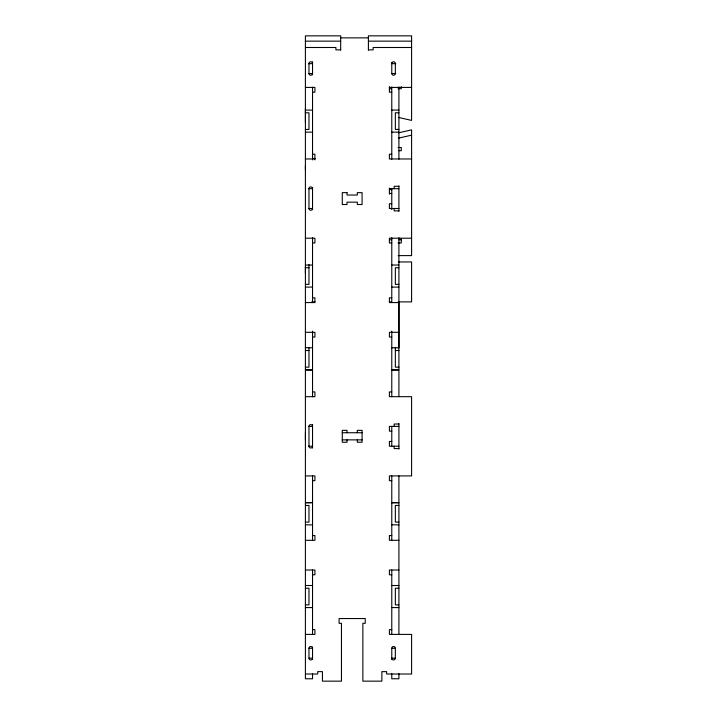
<?xml version="1.0" encoding="UTF-8"?>
<svg xmlns="http://www.w3.org/2000/svg" width="717" height="717" viewBox="0 0 717 717"><rect width="100%" height="100%" fill="white"/><g stroke="black" fill="none" stroke-linecap="round" stroke-linejoin="round"><path stroke-width="1.08" d="M305.406 272.935L305.406 266.876M305.406 169.633L305.406 165.654M305.406 108.679L305.406 121.935M398.912 301.884L398.912 347.79L391.778 347.79M398.473 132.842L411.594 129.867L411.594 255.61L398.186 255.61M398.473 138.148L411.594 135.163M340.674 37.867L368.404 37.867M305.406 41.147L340.674 41.147M368.404 41.147L411.594 41.147M305.406 47.492L335.915 47.492L335.915 49.867L340.674 49.867M411.594 47.492L373.163 47.492L373.163 49.867L368.404 49.867M308.382 63.652L312.54 63.652M391.778 63.643L395.739 63.643M308.382 73.555L312.54 73.555M395.739 73.546L391.778 73.546L391.778 62.46M305.406 87.42L314.915 87.42L314.915 92.17L312.54 92.17M389.403 87.42L411.594 87.42M389.403 88.729L391.563 88.729M398.052 88.729L401.287 88.729L401.287 86.605M391.778 92.17L389.403 92.17L389.403 86.605M305.406 110.077L312.54 110.077M391.778 110.077L398.912 110.077M305.406 112.793L308.973 112.793L308.973 129.427L305.406 129.427M398.912 112.793L395.345 112.793L395.345 129.427L398.912 129.427M305.406 132.143L312.54 132.143M391.778 132.143L398.912 132.143M398.052 147.523L401.287 147.523L401.287 150.704L398.912 150.704M312.54 154.209L314.915 154.209L314.915 159.909M391.778 154.209L389.403 154.209L389.403 158.968L411.594 158.968M312.54 158.493L314.915 158.493M305.406 158.968L314.915 158.968M398.912 186.303L394.162 186.303L394.162 188.679M308.382 188.679L312.54 188.679A1.784 1.784 0 0 0 310.757 186.895A1.784 1.784 0 0 0 308.973 188.679L308.973 208.495A1.784 1.784 0 0 0 310.757 210.269A1.784 1.784 0 0 0 312.54 208.495L308.382 208.495M389.403 188.679L398.912 188.679M389.403 188.338L389.403 193.5L391.778 193.438M391.778 203.736L389.403 203.736L389.403 208.495L398.912 208.495M398.912 210.87L394.162 210.87L394.162 208.495M305.406 238.205L314.915 238.205L314.915 242.955L312.54 242.955M411.594 238.205L389.403 238.205L389.403 242.955L391.778 242.955M389.403 239.774L391.778 239.774M398.912 239.774L401.287 239.774M398.052 242.955L401.287 242.955L401.287 238.716M398.41 261.956L411.594 261.956L411.594 301.884L398.276 301.884M305.406 265.03L312.54 265.03M391.778 265.03L398.912 265.03M305.406 267.737L308.973 267.737M398.912 267.737L395.345 267.737L395.345 284.38L398.912 284.38M305.406 284.38L308.973 284.38L308.973 264.681M305.406 287.096L312.54 287.096M391.778 287.096L398.912 287.096M312.54 297.833L314.915 297.833L314.915 302.583L305.406 302.583M391.778 297.833L389.403 297.833L389.403 302.583L398.912 302.583M311.752 301.884L314.915 301.884M389.403 301.884L391.625 301.884M305.406 332.303L314.915 332.303L314.915 337.053L312.54 337.053M398.912 332.303L389.403 332.303L389.403 337.053L391.778 337.053M305.406 347.691L312.54 347.79M305.406 350.505L308.973 350.505M395.345 350.505L398.912 350.505M305.406 367.149L308.973 367.149L308.973 347.449M398.912 367.149L395.345 367.149L395.345 347.449M305.406 369.864L312.54 369.864M391.778 369.864L398.912 369.864M306.598 369.963L312.54 369.963M391.778 369.963L397.72 369.963M312.54 391.93L314.915 391.93L314.915 396.68L305.406 396.68M391.778 391.93L389.403 391.93L389.403 396.68L411.594 396.68L411.594 475.918L389.403 475.918L389.403 480.677L391.778 480.677M398.912 424.016L394.162 424.016L394.162 426.4M308.462 426.4L312.54 426.4A1.784 1.784 0 0 0 310.757 424.616A1.784 1.784 0 0 0 308.973 426.4L308.973 446.207A1.784 1.784 0 0 0 310.757 447.991A1.784 1.784 0 0 0 312.54 446.207L308.462 446.207M398.912 426.4L389.403 426.4L389.403 431.15L391.778 431.15M342.269 432.736L362.085 432.736M342.269 439.871L362.085 439.871M391.778 441.457L389.403 441.457L389.403 446.207L398.912 446.207M398.912 448.582L394.162 448.582L394.162 446.207M305.406 475.918L314.915 475.918L314.915 480.677L312.54 480.677M305.406 502.644L311.357 502.644M391.778 502.644L397.72 502.644M305.406 502.742L312.54 502.742M391.778 502.742L398.912 502.742M305.406 505.458L308.973 505.458L308.973 522.093L305.406 522.093M398.912 505.458L395.345 505.458L395.345 522.093L398.912 522.093M305.406 524.808L312.54 524.907M391.778 524.808L398.912 524.907M312.54 535.545L314.915 535.545L314.915 540.304L305.406 540.304M391.778 535.545L389.403 535.545L389.403 540.304L398.912 540.304M305.406 570.015L314.915 570.015L314.915 574.774L312.54 574.774M398.912 570.015L389.403 570.015L389.403 574.774L391.778 574.774M305.406 585.511L312.54 585.511M391.778 585.511L398.912 585.511M305.406 588.227L308.973 588.227L308.973 604.861L305.406 604.861M398.912 588.227L395.345 588.227L395.345 604.861L398.912 604.861M305.406 607.577L312.54 607.577M391.778 607.577L398.912 607.577M312.54 629.643L314.915 629.643L314.915 634.402L305.406 634.402M391.778 629.643L389.403 629.643L389.403 634.402L411.594 634.402L411.594 674.016L386.633 674.016L386.633 671.641L381.874 671.641L381.874 681.15L362.856 681.15L362.856 623.306L365.231 623.306L365.231 618.547L339.087 618.547L339.087 623.306L341.462 623.306L341.462 681.15L322.444 681.15L322.444 671.641L317.694 671.641L317.694 674.016L305.406 674.016M308.973 648.267L312.54 648.267A1.784 1.784 0 0 0 310.757 646.483A1.784 1.784 0 0 0 308.973 648.267L308.973 658.17A1.784 1.784 0 0 0 310.757 659.954A1.784 1.784 0 0 0 312.54 658.17L308.973 658.17M391.778 659.362L391.778 648.267L395.345 648.267L395.345 658.17A1.784 1.784 0 0 1 393.561 659.954A1.784 1.784 0 0 1 391.778 658.17L395.345 658.17M391.778 189.799L390.908 189.682A2.384 1.604 -0.2 0 1 389.788 189.073L389.403 188.204M398.473 117.418L411.594 120.402L411.594 35.85L368.404 35.85L368.404 50.163M389.573 194.092L389.403 193.5M398.912 86.963L398.912 159.183M398.912 185.828L398.912 211.345M398.912 237.659L398.912 396.68M398.912 423.541L398.912 449.057M398.912 475.918L398.912 634.402M398.912 673.675L398.912 678.775L391.778 678.775L391.778 673.675M395.345 73.546L395.345 63.544A1.784 1.784 0 0 0 393.561 61.761A1.784 1.784 0 0 0 391.778 63.544M391.778 86.963L391.778 159.183M391.778 188.634L391.778 209.552M391.778 237.659L391.778 302.583M391.778 331.164L391.778 396.68M391.778 426.4L391.778 446.207M391.778 475.918L391.778 540.304M391.778 570.015L391.778 634.402M357.326 432.736L357.326 430.361L362.085 430.361L362.085 442.246L357.326 442.246L357.326 439.871M347.028 432.736L347.028 430.361L342.278 430.361L342.278 442.246L347.028 442.246L347.028 439.871M340.674 50.163L340.674 35.85L305.406 35.85L305.406 678.775L312.54 678.775L312.54 673.675M312.54 61.743L312.54 74.738M312.54 87.232L312.54 159.909M312.54 187.495L312.54 209.678M312.54 237.65L312.54 302.583M312.54 331.164L312.54 396.788M312.54 424.491L312.54 448.107M312.54 475.819L312.54 540.304M312.54 570.015L312.54 634.402M312.54 647.075L312.54 659.362M308.973 73.555L308.973 63.544A1.784 1.784 0 0 1 310.757 61.761A1.784 1.784 0 0 1 312.54 63.544M305.424 432.736L305.424 439.871M391.778 648.267A1.784 1.784 0 0 1 393.561 646.483A1.784 1.784 0 0 1 395.345 648.267M312.54 73.448A1.784 1.784 0 0 1 310.757 75.231A1.784 1.784 0 0 1 308.973 73.448M395.345 73.448A1.784 1.784 0 0 1 393.561 75.231A1.784 1.784 0 0 1 391.778 73.448M347.028 192.64L342.278 192.64L342.278 204.524L347.028 204.524L347.028 202.149L357.326 202.149L357.326 204.524L362.085 204.524L362.085 192.64L357.326 192.64L357.326 195.024L347.028 195.024L347.028 192.64"/></g></svg>
